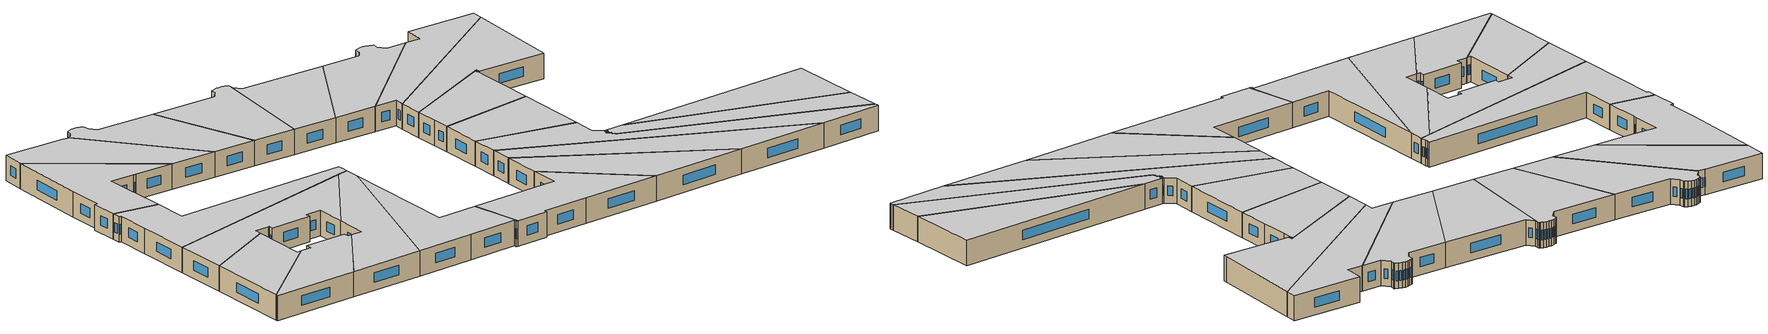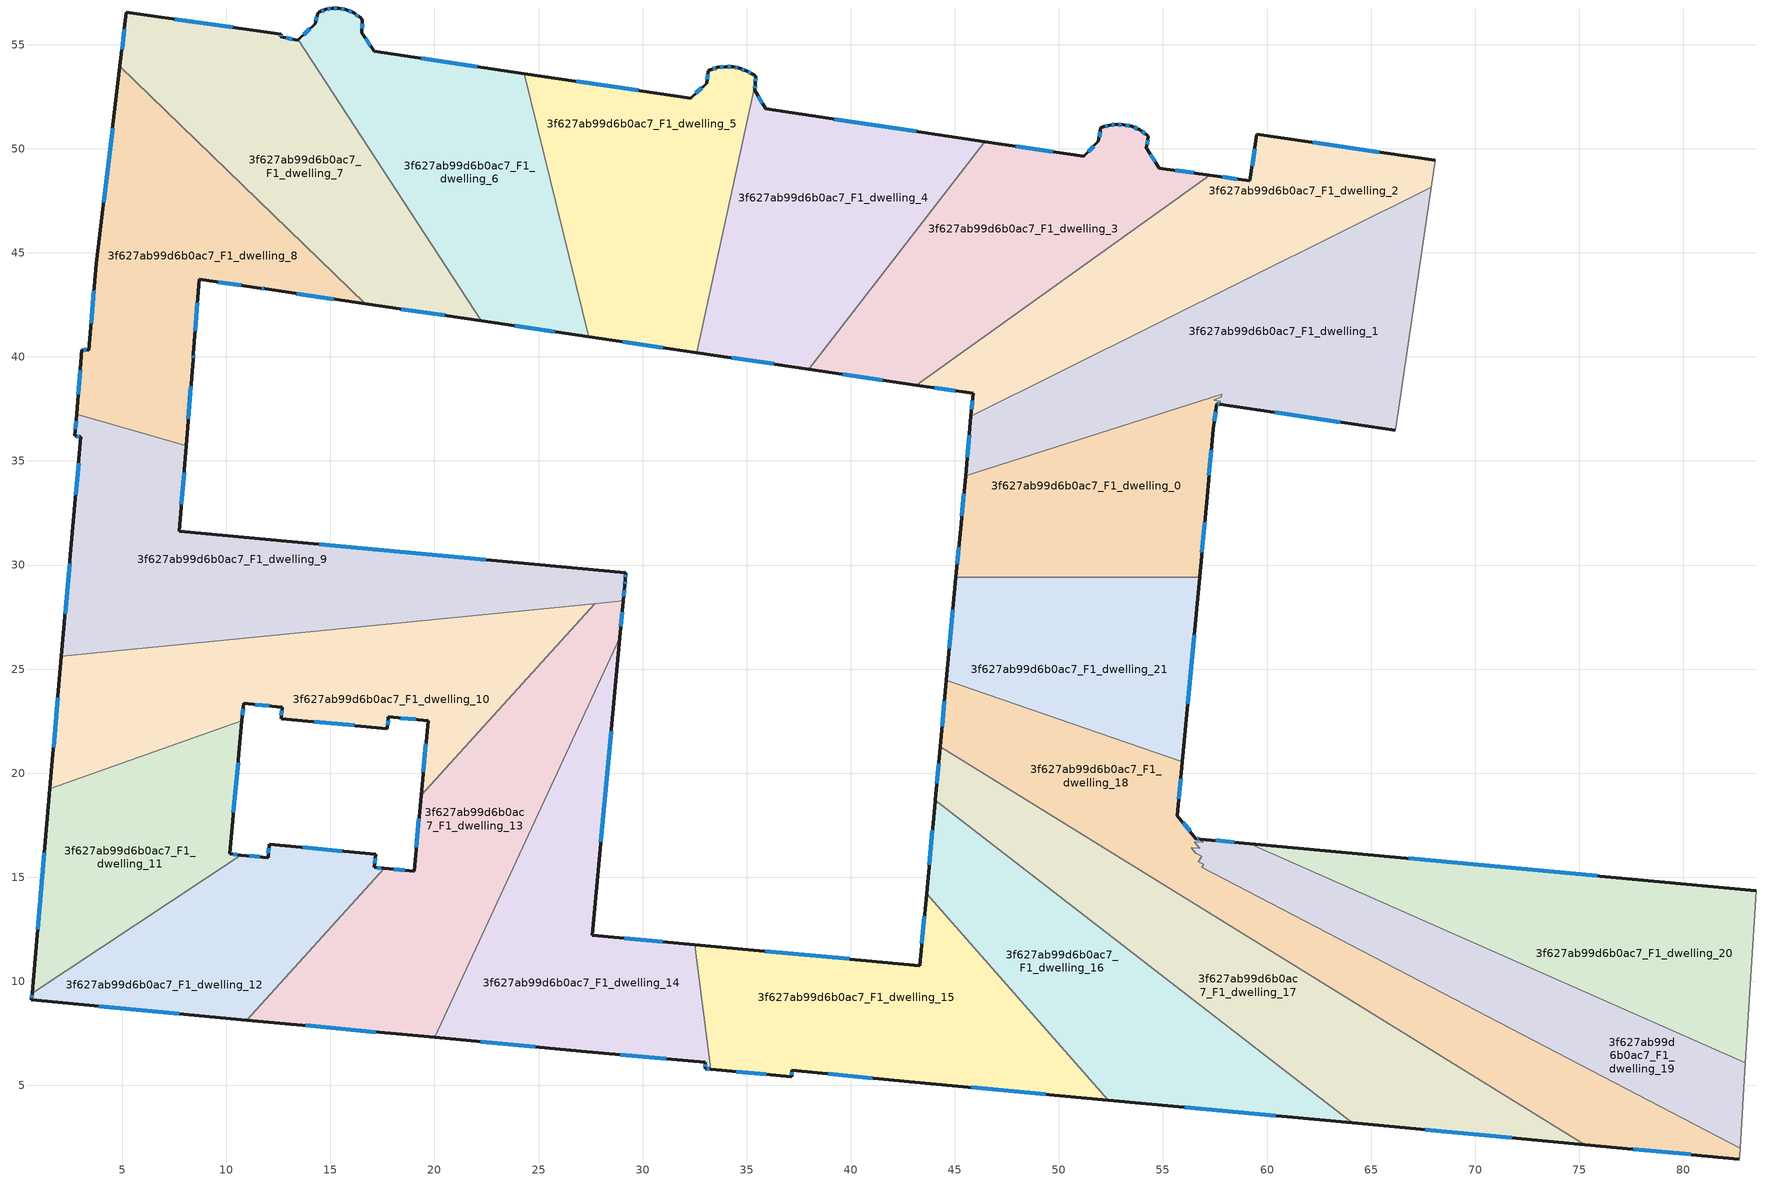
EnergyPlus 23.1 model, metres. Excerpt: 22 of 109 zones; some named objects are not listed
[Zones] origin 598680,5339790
3f627ab99d6b0ac7_F1_dwelling_0
 floor to 3f627ab99d6b0ac7_F0_dwelling_0 (EU_floor_Construction): 57.81,38.22 57.79,38.05 57.47,37.95 57.46,37.91 57.76,37.87 57.74,37.72 57.59,37.74 57.41,36.54 57.12,33.28 56.76,29.4 45.06,29.4 45.25,31.51 45.51,34.28 z3
 wall outside (EU_wall_Construction): 56.76,29.4 57.12,33.28 57.41,36.54 57.59,37.74 57.74,37.72 / 45.51,34.28 45.25,31.51 45.06,29.4 z3:6
 wall to 3f627ab99d6b0ac7_F1_dwelling_21 (EU_wall_Construction): 45.06,29.4 56.76,29.4 z3:6
 wall to 3f627ab99d6b0ac7_F1_dwelling_1 (EU_wall_Construction): 57.74,37.72 57.76,37.87 57.46,37.91 57.47,37.95 57.79,38.05 57.81,38.22 45.51,34.28 z3:6
 window (EU_Window_Construction): 57.64,37.74 57.69,37.73 / 57.47,36.92 57.53,37.36 / 57.21,34.3 57.32,35.52 / 56.87,30.62 57,32.07 / 45.19,30.85 45.12,30.06 / 45.43,33.41 45.33,32.38 z3.94:5.06
 ceiling to 3f627ab99d6b0ac7_F2_dwelling_0 (EU_floor_Construction): 56.76,29.4 57.12,33.28 57.41,36.54 57.59,37.74 57.74,37.72 57.76,37.87 57.46,37.91 57.47,37.95 57.79,38.05 57.81,38.22 45.51,34.28 45.25,31.51 45.06,29.4 z6
3f627ab99d6b0ac7_F1_dwelling_1
 floor to 3f627ab99d6b0ac7_F0_dwelling_1 (EU_floor_Construction): 67.9,48.16 66.23,36.89 66.17,36.48 57.74,37.72 57.76,37.87 57.46,37.91 57.47,37.95 57.79,38.05 57.81,38.22 45.51,34.28 45.77,37.14 z3
 wall outside (EU_wall_Construction): 57.74,37.72 66.17,36.48 / 45.77,37.14 45.51,34.28 z3:6
 wall to 3f627ab99d6b0ac7_F1_dwelling_2 (EU_wall_Construction): 67.9,48.16 45.77,37.14 z3:6
 wall adiabatic (EU_wall_Construction): 66.17,36.48 66.23,36.89 67.9,48.16 z3:6
 window (EU_Window_Construction): 60.38,37.33 63.53,36.87 / 45.69,36.24 45.59,35.18 z3.94:5.06
 ceiling to 3f627ab99d6b0ac7_F2_dwelling_1 (EU_floor_Construction): 66.17,36.48 66.23,36.89 67.9,48.16 45.77,37.14 45.51,34.28 57.81,38.22 57.79,38.05 57.47,37.95 57.46,37.91 57.76,37.87 57.74,37.72 z6
3f627ab99d6b0ac7_F1_dwelling_10
 floor to 3f627ab99d6b0ac7_F0_dwelling_10 (EU_floor_Construction): 27.69,28.15 19.36,18.95 19.69,22.52 17.79,22.7 17.74,22.14 12.63,22.62 12.68,23.17 12.64,23.18 10.83,23.35 10.75,22.51 1.52,19.25 2.08,25.62 z3
 wall outside (EU_wall_Construction): 10.75,22.51 10.83,23.35 12.64,23.18 12.68,23.17 12.63,22.62 17.74,22.14 17.79,22.7 19.69,22.52 19.36,18.95 / 2.08,25.62 1.52,19.25 z3:6
 wall to 3f627ab99d6b0ac7_F1_dwelling_11 (EU_wall_Construction): 1.52,19.25 10.75,22.51 z3:6
 wall to 3f627ab99d6b0ac7_F1_dwelling_13 (EU_wall_Construction): 19.36,18.95 27.69,28.15 z3:6
 wall to 3f627ab99d6b0ac7_F1_dwelling_9 (EU_wall_Construction): 27.69,28.15 2.08,25.62 z3:6
 window (EU_Window_Construction): 18.38,22.65 19.09,22.58 / 17.75,22.32 17.77,22.53 / 14.23,22.47 16.14,22.29 / 12.66,23 12.64,22.79 / 11.39,23.3 12.07,23.23 / 10.77,22.77 10.8,23.09 / 1.9,23.62 1.7,21.24 / 19.59,21.4 19.46,20.07 z3.94:5.06
 ceiling to 3f627ab99d6b0ac7_F2_dwelling_10 (EU_floor_Construction): 19.36,18.95 27.69,28.15 2.08,25.62 1.52,19.25 10.75,22.51 10.83,23.35 12.64,23.18 12.68,23.17 12.63,22.62 17.74,22.14 17.79,22.7 19.69,22.52 z6
3f627ab99d6b0ac7_F1_dwelling_11
 floor to 3f627ab99d6b0ac7_F0_dwelling_11 (EU_floor_Construction): 10.75,22.51 10.15,16.12 10.69,16.07 0.66,9.42 1.52,19.25 z3
 wall outside (EU_wall_Construction): 10.69,16.07 10.15,16.12 10.75,22.51 / 1.52,19.25 0.66,9.42 z3:6
 wall to 3f627ab99d6b0ac7_F1_dwelling_12 (EU_wall_Construction): 0.66,9.42 10.69,16.07 z3:6
 window (EU_Window_Construction): 10.34,18.12 10.56,20.51 / 10.52,16.08 10.32,16.1 / 1.25,16.17 0.93,12.5 z3.94:5.06
 ceiling to 3f627ab99d6b0ac7_F2_dwelling_11 (EU_floor_Construction): 10.69,16.07 10.15,16.12 10.75,22.51 1.52,19.25 0.66,9.42 z6
3f627ab99d6b0ac7_F1_dwelling_12
 floor to 3f627ab99d6b0ac7_F0_dwelling_12 (EU_floor_Construction): 17.17,16.11 17.11,15.47 17.59,15.43 10.99,8.14 0.64,9.11 0.66,9.42 10.69,16.07 12.01,15.94 12.06,16.58 z3
 wall outside (EU_wall_Construction): 17.59,15.43 17.11,15.47 17.17,16.11 12.06,16.58 12.01,15.94 10.69,16.07 / 0.66,9.42 0.64,9.11 10.99,8.14 z3:6
 wall to 3f627ab99d6b0ac7_F1_dwelling_13 (EU_wall_Construction): 10.99,8.14 17.59,15.43 z3:6
 window (EU_Window_Construction): 12.05,16.38 12.02,16.14 / 15.57,16.26 13.67,16.44 / 17.13,15.67 17.15,15.91 / 17.44,15.44 17.26,15.46 / 3.88,8.8 7.74,8.44 / 0.65,9.32 0.64,9.2 / 11.59,15.98 11.1,16.03 z3.94:5.06
 ceiling to 3f627ab99d6b0ac7_F2_dwelling_12 (EU_floor_Construction): 10.99,8.14 17.59,15.43 17.11,15.47 17.17,16.11 12.06,16.58 12.01,15.94 10.69,16.07 0.66,9.42 0.64,9.11 z6
3f627ab99d6b0ac7_F1_dwelling_13
 floor to 3f627ab99d6b0ac7_F0_dwelling_13 (EU_floor_Construction): 29.07,28.28 28.9,26.5 20.02,7.3 10.99,8.14 17.59,15.43 19.02,15.29 19.36,18.95 27.69,28.15 z3
 wall outside (EU_wall_Construction): 19.36,18.95 19.02,15.29 17.59,15.43 / 28.9,26.5 29.07,28.28 / 10.99,8.14 20.02,7.3 z3:6
 wall to 3f627ab99d6b0ac7_F1_dwelling_14 (EU_wall_Construction): 20.02,7.3 28.9,26.5 z3:6
 wall to 3f627ab99d6b0ac7_F1_dwelling_9 (EU_wall_Construction): 29.07,28.28 27.69,28.15 z3:6
 window (EU_Window_Construction): 19.25,17.8 19.12,16.44 / 28.96,27.06 29.02,27.72 / 13.82,7.88 17.18,7.56 / 18.57,15.34 18.03,15.39 z3.94:5.06
 ceiling to 3f627ab99d6b0ac7_F2_dwelling_13 (EU_floor_Construction): 20.02,7.3 28.9,26.5 29.07,28.28 27.69,28.15 19.36,18.95 19.02,15.29 17.59,15.43 10.99,8.14 z6
3f627ab99d6b0ac7_F1_dwelling_14
 floor to 3f627ab99d6b0ac7_F0_dwelling_14 (EU_floor_Construction): 28.9,26.5 27.58,12.22 32.51,11.76 33.28,5.78 33,5.81 33,6.12 27.06,6.64 20.02,7.3 z3
 wall outside (EU_wall_Construction): 32.51,11.76 27.58,12.22 28.9,26.5 / 20.02,7.3 27.06,6.64 33,6.12 33,5.81 33.28,5.78 z3:6
 wall to 3f627ab99d6b0ac7_F1_dwelling_15 (EU_wall_Construction): 33.28,5.78 32.51,11.76 z3:6
 window (EU_Window_Construction): 27.99,16.7 28.49,22.02 / 30.97,11.91 29.12,12.08 / 33.09,5.8 33.19,5.79 / 33,6.02 33,5.91 / 28.92,6.48 31.14,6.28 / 22.22,7.1 24.85,6.85 z3.94:5.06
 ceiling to 3f627ab99d6b0ac7_F2_dwelling_14 (EU_floor_Construction): 33.28,5.78 32.51,11.76 27.58,12.22 28.9,26.5 20.02,7.3 27.06,6.64 33,6.12 33,5.81 z6
3f627ab99d6b0ac7_F1_dwelling_15
 floor to 3f627ab99d6b0ac7_F0_dwelling_15 (EU_floor_Construction): 43.64,14.2 52.36,4.29 42.8,5.18 37.16,5.73 37.16,5.41 33.28,5.78 32.51,11.76 43.32,10.76 z3
 wall outside (EU_wall_Construction): 33.28,5.78 37.16,5.41 37.16,5.73 42.8,5.18 52.36,4.29 / 43.64,14.2 43.32,10.76 32.51,11.76 z3:6
 wall to 3f627ab99d6b0ac7_F1_dwelling_16 (EU_wall_Construction): 52.36,4.29 43.64,14.2 z3:6
 window (EU_Window_Construction): 37.16,5.51 37.16,5.63 / 34.49,5.66 35.94,5.53 / 39.93,11.07 35.9,11.45 / 43.54,13.12 43.42,11.83 / 45.8,4.9 49.37,4.57 / 38.93,5.56 41.03,5.35 z3.94:5.06
 ceiling to 3f627ab99d6b0ac7_F2_dwelling_15 (EU_floor_Construction): 52.36,4.29 43.64,14.2 43.32,10.76 32.51,11.76 33.28,5.78 37.16,5.41 37.16,5.73 42.8,5.18 z6
3f627ab99d6b0ac7_F1_dwelling_16
 floor to 3f627ab99d6b0ac7_F0_dwelling_16 (EU_floor_Construction): 64.1,3.2 52.36,4.29 43.64,14.2 44.06,18.65 44.06,18.71 z3
 wall outside (EU_wall_Construction): 44.06,18.71 44.06,18.65 43.64,14.2 / 52.36,4.29 64.1,3.2 z3:6
 wall to 3f627ab99d6b0ac7_F1_dwelling_17 (EU_wall_Construction): 64.1,3.2 44.06,18.71 z3:6
 window (EU_Window_Construction): 43.93,17.26 43.77,15.59 / 56.04,3.95 60.42,3.54 z3.94:5.06
 ceiling to 3f627ab99d6b0ac7_F2_dwelling_16 (EU_floor_Construction): 64.1,3.2 44.06,18.71 44.06,18.65 43.64,14.2 52.36,4.29 z6
3f627ab99d6b0ac7_F1_dwelling_17
 floor to 3f627ab99d6b0ac7_F0_dwelling_17 (EU_floor_Construction): 75.26,2.16 64.1,3.2 44.06,18.71 44.3,21.26 z3
 wall outside (EU_wall_Construction): 64.1,3.2 75.26,2.16 / 44.3,21.26 44.06,18.71 z3:6
 wall to 3f627ab99d6b0ac7_F1_dwelling_18 (EU_wall_Construction): 75.26,2.16 44.3,21.26 z3:6
 window (EU_Window_Construction): 67.6,2.87 71.76,2.48 / 44.22,20.46 44.13,19.51 z3.94:5.06
 ceiling to 3f627ab99d6b0ac7_F2_dwelling_17 (EU_floor_Construction): 75.26,2.16 44.3,21.26 44.06,18.71 64.1,3.2 z6
3f627ab99d6b0ac7_F1_dwelling_18
 floor to 3f627ab99d6b0ac7_F0_dwelling_18 (EU_floor_Construction): 82.73,1.97 82.7,1.61 82.7,1.46 75.26,2.16 44.3,21.26 44.59,24.46 55.93,20.56 55.69,17.95 56.58,16.86 56.8,16.84 56.93,16.67 56.51,16.71 56.78,16.39 56.36,16.43 56.58,16.15 56.85,16.01 56.68,15.75 56.95,15.62 56.87,15.49 z3
 wall outside (EU_wall_Construction): 56.8,16.84 56.58,16.86 55.69,17.95 55.93,20.56 / 75.26,2.16 82.7,1.46 / 44.59,24.46 44.3,21.26 z3:6
 wall to 3f627ab99d6b0ac7_F1_dwelling_21 (EU_wall_Construction): 55.93,20.56 44.59,24.46 z3:6
 wall to 3f627ab99d6b0ac7_F1_dwelling_19 (EU_wall_Construction): 82.73,1.97 56.87,15.49 56.95,15.62 56.68,15.75 56.85,16.01 56.58,16.15 56.36,16.43 56.78,16.39 56.51,16.71 56.93,16.67 56.8,16.84 z3:6
 wall adiabatic (EU_wall_Construction): 82.7,1.46 82.7,1.61 82.73,1.97 z3:6
 window (EU_Window_Construction): 55.76,18.77 55.85,19.74 / 56.3,17.2 55.97,17.61 / 56.73,16.84 56.65,16.85 / 77.59,1.94 80.37,1.68 / 44.5,23.46 44.39,22.27 z3.94:5.06
 ceiling to 3f627ab99d6b0ac7_F2_dwelling_18 (EU_floor_Construction): 82.7,1.46 82.7,1.61 82.73,1.97 56.87,15.49 56.95,15.62 56.68,15.75 56.85,16.01 56.58,16.15 56.36,16.43 56.78,16.39 56.51,16.71 56.93,16.67 56.8,16.84 56.58,16.86 55.69,17.95 55.93,20.56 44.59,24.46 44.3,21.26 75.26,2.16 z6
3f627ab99d6b0ac7_F1_dwelling_19
 floor to 3f627ab99d6b0ac7_F0_dwelling_19 (EU_floor_Construction): 82.98,6.09 82.73,1.97 56.87,15.49 56.95,15.62 56.68,15.75 56.85,16.01 56.59,16.15 56.36,16.43 56.78,16.39 56.51,16.71 56.93,16.67 56.8,16.84 59.17,16.62 z3
 wall outside (EU_wall_Construction): 59.17,16.62 56.8,16.84 z3:6
 wall to 3f627ab99d6b0ac7_F1_dwelling_20 (EU_wall_Construction): 82.98,6.09 59.17,16.62 z3:6
 wall adiabatic (EU_wall_Construction): 82.73,1.97 82.98,6.09 z3:6
 window (EU_Window_Construction): 58.43,16.69 57.54,16.77 z3.94:5.06
 ceiling to 3f627ab99d6b0ac7_F2_dwelling_19 (EU_floor_Construction): 82.73,1.97 82.98,6.09 59.17,16.62 56.8,16.84 56.93,16.67 56.51,16.71 56.78,16.39 56.36,16.43 56.59,16.15 56.85,16.01 56.68,15.75 56.95,15.62 56.87,15.49 z6
3f627ab99d6b0ac7_F1_dwelling_2
 floor to 3f627ab99d6b0ac7_F0_dwelling_2 (EU_floor_Construction): 68.09,49.44 67.9,48.16 45.77,37.14 45.87,38.25 43.16,38.65 57.24,48.73 59.17,48.46 59.52,50.7 z3
 wall outside (EU_wall_Construction): 68.09,49.44 59.52,50.7 59.17,48.46 57.24,48.73 / 43.16,38.65 45.87,38.25 45.77,37.14 z3:6
 wall adiabatic (EU_wall_Construction): 67.9,48.16 68.09,49.44 z3:6
 wall to 3f627ab99d6b0ac7_F1_dwelling_3 (EU_wall_Construction): 57.24,48.73 43.16,38.65 z3:6
 window (EU_Window_Construction): 65.4,49.84 62.2,50.31 / 45.84,37.9 45.8,37.49 / 44.01,38.52 45.02,38.37 / 58.57,48.54 57.85,48.65 / 59.41,50 59.28,49.16 z3.94:5.06
 ceiling to 3f627ab99d6b0ac7_F2_dwelling_2 (EU_floor_Construction): 67.9,48.16 68.09,49.44 59.52,50.7 59.17,48.46 57.24,48.73 43.16,38.65 45.87,38.25 45.77,37.14 z6
3f627ab99d6b0ac7_F1_dwelling_20
 floor to 3f627ab99d6b0ac7_F0_dwelling_20 (EU_floor_Construction): 83.49,14.36 82.98,6.09 59.17,16.62 z3
 wall outside (EU_wall_Construction): 83.49,14.36 59.17,16.62 z3:6
 wall adiabatic (EU_wall_Construction): 82.98,6.09 83.49,14.36 z3:6
 window (EU_Window_Construction): 75.87,15.06 66.8,15.91 z3.94:5.06
 ceiling to 3f627ab99d6b0ac7_F2_dwelling_20 (EU_floor_Construction): 82.98,6.09 83.49,14.36 59.17,16.62 z6
3f627ab99d6b0ac7_F1_dwelling_21
 floor to 3f627ab99d6b0ac7_F0_dwelling_21 (EU_floor_Construction): 56.76,29.4 55.93,20.56 44.59,24.46 45.06,29.4 z3
 wall outside (EU_wall_Construction): 45.06,29.4 44.59,24.46 / 55.93,20.56 56.76,29.4 z3:6
 window (EU_Window_Construction): 44.91,27.86 44.74,26.01 / 56.19,23.33 56.5,26.63 z3.94:5.06
 ceiling to 3f627ab99d6b0ac7_F2_dwelling_21 (EU_floor_Construction): 55.93,20.56 56.76,29.4 45.06,29.4 44.59,24.46 z6
3f627ab99d6b0ac7_F1_dwelling_3
 floor to 3f627ab99d6b0ac7_F0_dwelling_3 (EU_floor_Construction): 57.24,48.73 43.16,38.65 37.98,39.41 46.43,50.34 51.19,49.63 51.9,50.36 52.01,51.01 52.09,51.04 52.13,51.05 52.44,51.13 52.76,51.17 53.09,51.16 53.5,51.08 53.9,50.91 54.24,50.65 54.26,50.63 54.28,50.61 54.3,50.58 54.21,50.04 54.82,49.07 z3
 wall outside (EU_wall_Construction): 57.24,48.73 54.82,49.07 54.21,50.04 54.3,50.58 54.28,50.61 54.26,50.63 54.24,50.65 53.9,50.91 53.5,51.08 53.09,51.16 52.76,51.17 52.44,51.13 52.13,51.05 52.09,51.04 52.01,51.01 51.9,50.36 51.19,49.63 46.43,50.34 / 37.98,39.41 43.16,38.65 z3:6
 wall to 3f627ab99d6b0ac7_F1_dwelling_4 (EU_wall_Construction): 46.43,50.34 37.98,39.41 z3:6
 window (EU_Window_Construction): 51.98,50.81 51.94,50.56 / 52.34,51.11 52.23,51.08 / 52.66,51.16 52.54,51.15 / 52.99,51.16 52.86,51.16 / 53.37,51.1 53.22,51.13 / 53.77,50.96 53.62,51.03 / 54.13,50.73 54,50.83 / 54.24,50.21 54.27,50.41 / 54.63,49.38 54.4,49.74 / 56.48,48.84 55.58,48.97 / 39.61,39.17 41.54,38.89 / 49.69,49.85 47.92,50.12 / 51.68,50.13 51.41,49.86 z3.94:5.06
 ceiling to 3f627ab99d6b0ac7_F2_dwelling_3 (EU_floor_Construction): 57.24,48.73 54.82,49.07 54.21,50.04 54.3,50.58 54.28,50.61 54.26,50.63 54.24,50.65 53.9,50.91 53.5,51.08 53.09,51.16 52.76,51.17 52.44,51.13 52.13,51.05 52.09,51.04 52.01,51.01 51.9,50.36 51.19,49.63 46.43,50.34 37.98,39.41 43.16,38.65 z6
3f627ab99d6b0ac7_F1_dwelling_4
 floor to 3f627ab99d6b0ac7_F0_dwelling_4 (EU_floor_Construction): 46.43,50.34 37.98,39.41 32.6,40.21 35.41,53.13 35.38,52.8 35.92,51.91 z3
 wall outside (EU_wall_Construction): 46.43,50.34 35.92,51.91 35.38,52.8 35.41,53.13 / 32.6,40.21 37.98,39.41 z3:6
 wall to 3f627ab99d6b0ac7_F1_dwelling_5 (EU_wall_Construction): 35.41,53.13 32.6,40.21 z3:6
 window (EU_Window_Construction): 43.13,50.83 39.21,51.42 / 34.29,39.96 36.29,39.66 / 35.39,52.91 35.4,53.03 / 35.75,52.19 35.55,52.52 z3.94:5.06
 ceiling to 3f627ab99d6b0ac7_F2_dwelling_4 (EU_floor_Construction): 37.98,39.41 46.43,50.34 35.92,51.91 35.38,52.8 35.41,53.13 32.6,40.21 z6
3f627ab99d6b0ac7_F1_dwelling_5
 floor to 3f627ab99d6b0ac7_F0_dwelling_5 (EU_floor_Construction): 35.28,53.58 35.33,53.55 35.39,53.52 35.44,53.49 35.41,53.13 32.6,40.21 27.41,40.97 24.31,53.61 32.31,52.43 33.09,53.15 33.16,53.76 33.19,53.77 33.23,53.79 33.26,53.8 33.62,53.91 33.98,53.95 34.35,53.93 34.67,53.86 34.98,53.74 z3
 wall outside (EU_wall_Construction): 35.41,53.13 35.44,53.49 35.39,53.52 35.33,53.55 35.28,53.58 34.98,53.74 34.67,53.86 34.35,53.93 33.98,53.95 33.62,53.91 33.26,53.8 33.23,53.79 33.19,53.77 33.16,53.76 33.09,53.15 32.31,52.43 24.31,53.61 / 27.41,40.97 32.6,40.21 z3:6
 wall to 3f627ab99d6b0ac7_F1_dwelling_6 (EU_wall_Construction): 24.31,53.61 27.41,40.97 z3:6
 window (EU_Window_Construction): 33.13,53.57 33.11,53.34 / 33.51,53.87 33.37,53.83 / 33.87,53.94 33.73,53.92 / 34.23,53.94 34.1,53.95 / 34.57,53.88 34.45,53.91 / 34.88,53.78 34.77,53.82 / 35.19,53.63 35.07,53.69 / 35.42,53.25 35.43,53.38 / 29.03,40.73 30.97,40.45 / 29.8,52.8 26.81,53.24 / 32.84,52.93 32.55,52.66 z3.94:5.06
 ceiling to 3f627ab99d6b0ac7_F2_dwelling_5 (EU_floor_Construction): 32.6,40.21 35.41,53.13 35.44,53.49 35.39,53.52 35.33,53.55 35.28,53.58 34.98,53.74 34.67,53.86 34.35,53.93 33.98,53.95 33.62,53.91 33.26,53.8 33.23,53.79 33.19,53.77 33.16,53.76 33.09,53.15 32.31,52.43 24.31,53.61 27.41,40.97 z6
3f627ab99d6b0ac7_F1_dwelling_6
 floor to 3f627ab99d6b0ac7_F0_dwelling_6 (EU_floor_Construction): 24.31,53.61 27.41,40.97 22.24,41.73 13.46,55.25 14.26,56 14.38,56.51 14.41,56.53 14.45,56.55 14.48,56.57 14.78,56.69 15.09,56.76 15.4,56.76 15.77,56.68 16.13,56.52 16.45,56.29 16.48,56.26 16.51,56.23 16.53,56.2 16.52,55.58 17.1,54.67 z3
 wall outside (EU_wall_Construction): 24.31,53.61 17.1,54.67 16.52,55.58 16.53,56.2 16.51,56.23 16.48,56.26 16.45,56.29 16.13,56.52 15.77,56.68 15.4,56.76 15.09,56.76 14.78,56.69 14.48,56.57 14.45,56.55 14.41,56.53 14.38,56.51 14.26,56 13.46,55.25 / 22.24,41.73 27.41,40.97 z3:6
 wall to 3f627ab99d6b0ac7_F1_dwelling_7 (EU_wall_Construction): 13.46,55.25 22.24,41.73 z3:6
 window (EU_Window_Construction): 14.69,56.65 14.58,56.61 / 14.99,56.74 14.88,56.71 / 15.3,56.76 15.19,56.76 / 15.66,56.71 15.52,56.74 / 16.02,56.57 15.88,56.63 / 16.35,56.36 16.23,56.45 / 16.52,55.78 16.53,56.01 / 16.92,54.96 16.7,55.3 / 22.05,53.94 19.36,54.34 / 23.86,41.49 25.79,41.21 / 14.01,55.76 13.71,55.48 / 14.34,56.35 14.3,56.16 z3.94:5.06
 ceiling to 3f627ab99d6b0ac7_F2_dwelling_6 (EU_floor_Construction): 27.41,40.97 24.31,53.61 17.1,54.67 16.52,55.58 16.53,56.2 16.51,56.23 16.48,56.26 16.45,56.29 16.13,56.52 15.77,56.68 15.4,56.76 15.09,56.76 14.78,56.69 14.48,56.57 14.45,56.55 14.41,56.53 14.38,56.51 14.26,56 13.46,55.25 22.24,41.73 z6
3f627ab99d6b0ac7_F1_dwelling_7
 floor to 3f627ab99d6b0ac7_F0_dwelling_7 (EU_floor_Construction): 13.46,55.25 22.24,41.73 16.67,42.55 4.89,53.96 5.2,56.56 12.63,55.5 12.61,55.38 13.43,55.22 z3
 wall outside (EU_wall_Construction): 13.46,55.25 13.43,55.22 12.61,55.38 12.63,55.5 5.2,56.56 4.89,53.96 / 16.67,42.55 22.24,41.73 z3:6
 wall to 3f627ab99d6b0ac7_F1_dwelling_8 (EU_wall_Construction): 4.89,53.96 16.67,42.55 z3:6
 window (EU_Window_Construction): 12.62,55.41 12.62,55.46 / 13.17,55.27 12.87,55.33 / 18.41,42.3 20.49,41.99 / 5.1,55.74 4.99,54.78 / 10.3,55.83 7.53,56.23 z3.94:5.06
 ceiling to 3f627ab99d6b0ac7_F2_dwelling_7 (EU_floor_Construction): 22.24,41.73 13.46,55.25 13.43,55.22 12.61,55.38 12.63,55.5 5.2,56.56 4.89,53.96 16.67,42.55 z6
3f627ab99d6b0ac7_F1_dwelling_8
 floor to 3f627ab99d6b0ac7_F0_dwelling_8 (EU_floor_Construction): 16.67,42.55 11.88,43.26 11.63,43.3 8.7,43.73 8.42,40.13 8.4,39.88 8.07,35.72 2.81,37.24 3.05,40.34 3.38,40.33 3.75,44.46 4.89,53.96 z3
 wall outside (EU_wall_Construction): 4.89,53.96 3.75,44.46 3.38,40.33 3.05,40.34 2.81,37.24 / 8.07,35.72 8.4,39.88 8.42,40.13 8.7,43.73 11.63,43.3 11.88,43.26 16.67,42.55 z3:6
 wall to 3f627ab99d6b0ac7_F1_dwelling_9 (EU_wall_Construction): 2.81,37.24 8.07,35.72 z3:6
 window (EU_Window_Construction): 3.28,40.33 3.16,40.34 / 3.64,43.17 3.5,41.62 / 4.53,50.98 4.11,47.44 / 13.38,43.04 15.17,42.78 / 11.71,43.29 11.8,43.27 / 9.62,43.6 10.71,43.43 / 8.51,41.26 8.61,42.6 / 8.4,39.96 8.41,40.05 / 8.17,37.03 8.29,38.58 / 2.97,39.37 2.88,38.21 z3.94:5.06
 ceiling to 3f627ab99d6b0ac7_F2_dwelling_8 (EU_floor_Construction): 16.67,42.55 4.89,53.96 3.75,44.46 3.38,40.33 3.05,40.34 2.81,37.24 8.07,35.72 8.4,39.88 8.42,40.13 8.7,43.73 11.63,43.3 11.88,43.26 z6
3f627ab99d6b0ac7_F1_dwelling_9
 floor to 3f627ab99d6b0ac7_F0_dwelling_9 (EU_floor_Construction): 29.19,29.64 29.16,29.3 29.14,29.01 29.07,28.28 2.08,25.62 2.65,32.11 3.02,36.15 2.72,36.21 2.81,37.24 8.07,35.72 7.74,31.63 z3
 wall outside (EU_wall_Construction): 2.81,37.24 2.72,36.21 3.02,36.15 2.65,32.11 2.08,25.62 / 29.07,28.28 29.14,29.01 29.16,29.3 29.19,29.64 7.74,31.63 8.07,35.72 z3:6
 window (EU_Window_Construction): 2.9,34.88 2.76,33.38 / 2.82,36.19 2.92,36.17 / 2.78,36.91 2.75,36.53 / 7.84,32.92 7.97,34.44 / 22.47,30.26 14.47,31.01 / 29.17,29.4 29.18,29.53 / 29.15,29.1 29.15,29.21 / 29.09,28.51 29.12,28.78 / 2.47,30.07 2.26,27.65 z3.94:5.06
 ceiling to 3f627ab99d6b0ac7_F2_dwelling_9 (EU_floor_Construction): 29.07,28.28 29.14,29.01 29.16,29.3 29.19,29.64 7.74,31.63 8.07,35.72 2.81,37.24 2.72,36.21 3.02,36.15 2.65,32.11 2.08,25.62 z6
[Building]
EU S2 Campaign: North Axis=0; Terrain=City; Solar Distribution=FullExterior
[Site:Location]
Vienna: Latitude=48; Longitude=16.5; Time Zone=1; Elevation=183
[SizingPeriod:WeatherFileDays]
AnnualSizingPeriod: Begin Month=1; Begin Day of Month=1; End Month=12; End Day of Month=31; Day of Week for Start Day=Monday; Use Weather File Daylight Saving Period=No; Use Weather File Rain and Snow Indicators=No
[MATERIAL]
EU_InternalMass_Material: Roughness=MediumRough; Thickness=0.1; Conductivity=1; Density=1800; Specific Heat=900; Thermal Absorptance=0.9; Solar Absorptance=0.7; Visible Absorptance=0.7
[MATERIAL:NOMASS] Roughness=MediumRough; Thermal Absorptance=0.9; Solar Absorptance=0.7; Visible Absorptance=0.7
Name | Thermal Resistance
EU_wall_NoMass | 0.914258
EU_floor_NoMass | 1.09711
[WINDOWMATERIAL:SIMPLEGLAZINGSYSTEM]
EU_Window_SimpleGlazing: UFactor=2.09642; Solar Heat Gain Coefficient=0.65; Visible Transmittance=0.65
[CONSTRUCTION]
EU_wall_Construction: EU_wall_NoMass
EU_floor_Construction: EU_floor_NoMass
EU_Window_Construction: EU_Window_SimpleGlazing
EU_InternalMass_Construction: EU_InternalMass_Material
[ZONE] Type=1; Multiplier=1; Ceiling Height=autocalculate; Floor Area=autocalculate; Part of Total Floor Area=Yes
Name | Volume
3f627ab99d6b0ac7_F1_dwelling_0 | 239.164
3f627ab99d6b0ac7_F1_dwelling_1 | 371.84
3f627ab99d6b0ac7_F1_dwelling_10 | 350.429
3f627ab99d6b0ac7_F1_dwelling_11 | 222.957
3f627ab99d6b0ac7_F1_dwelling_12 | 218.642
3f627ab99d6b0ac7_F1_dwelling_13 | 348.636
3f627ab99d6b0ac7_F1_dwelling_14 | 305.455
3f627ab99d6b0ac7_F1_dwelling_15 | 305.506
3f627ab99d6b0ac7_F1_dwelling_16 | 305.478
3f627ab99d6b0ac7_F1_dwelling_17 | 353.829
3f627ab99d6b0ac7_F1_dwelling_18 | 381.595
3f627ab99d6b0ac7_F1_dwelling_19 | 246.897
3f627ab99d6b0ac7_F1_dwelling_2 | 305.7
3f627ab99d6b0ac7_F1_dwelling_20 | 303.207
3f627ab99d6b0ac7_F1_dwelling_21 | 241.925
3f627ab99d6b0ac7_F1_dwelling_3 | 305.278
3f627ab99d6b0ac7_F1_dwelling_4; 3f627ab99d6b0ac7_F1_dwelling_7 | 305.457
3f627ab99d6b0ac7_F1_dwelling_5 | 305.528
3f627ab99d6b0ac7_F1_dwelling_6 | 305.46
3f627ab99d6b0ac7_F1_dwelling_8 | 306.327
3f627ab99d6b0ac7_F1_dwelling_9 | 386.025
[INTERNALMASS] Construction=EU_InternalMass_Construction
Name | Zone or ZoneList | Surface Area
3f627ab99d6b0ac7_F1_dwelling_0_EU_InternalMass | 3f627ab99d6b0ac7_F1_dwelling_0 | 79.7212
3f627ab99d6b0ac7_F1_dwelling_1_EU_InternalMass | 3f627ab99d6b0ac7_F1_dwelling_1 | 123.945
3f627ab99d6b0ac7_F1_dwelling_2_EU_InternalMass | 3f627ab99d6b0ac7_F1_dwelling_2 | 101.901
3f627ab99d6b0ac7_F1_dwelling_3_EU_InternalMass | 3f627ab99d6b0ac7_F1_dwelling_3 | 101.759
3f627ab99d6b0ac7_F1_dwelling_4_EU_InternalMass | 3f627ab99d6b0ac7_F1_dwelling_4 | 101.82
3f627ab99d6b0ac7_F1_dwelling_5_EU_InternalMass | 3f627ab99d6b0ac7_F1_dwelling_5 | 101.843
3f627ab99d6b0ac7_F1_dwelling_6_EU_InternalMass | 3f627ab99d6b0ac7_F1_dwelling_6 | 101.82
3f627ab99d6b0ac7_F1_dwelling_7_EU_InternalMass | 3f627ab99d6b0ac7_F1_dwelling_7 | 101.819
3f627ab99d6b0ac7_F1_dwelling_8_EU_InternalMass | 3f627ab99d6b0ac7_F1_dwelling_8 | 102.109
3f627ab99d6b0ac7_F1_dwelling_9_EU_InternalMass | 3f627ab99d6b0ac7_F1_dwelling_9 | 128.674
3f627ab99d6b0ac7_F1_dwelling_10_EU_InternalMass | 3f627ab99d6b0ac7_F1_dwelling_10 | 116.813
3f627ab99d6b0ac7_F1_dwelling_11_EU_InternalMass | 3f627ab99d6b0ac7_F1_dwelling_11 | 74.3159
3f627ab99d6b0ac7_F1_dwelling_12_EU_InternalMass | 3f627ab99d6b0ac7_F1_dwelling_12 | 72.8802
3f627ab99d6b0ac7_F1_dwelling_13_EU_InternalMass | 3f627ab99d6b0ac7_F1_dwelling_13 | 116.206
3f627ab99d6b0ac7_F1_dwelling_14_EU_InternalMass | 3f627ab99d6b0ac7_F1_dwelling_14 | 101.818
3f627ab99d6b0ac7_F1_dwelling_15_EU_InternalMass | 3f627ab99d6b0ac7_F1_dwelling_15 | 101.832
3f627ab99d6b0ac7_F1_dwelling_16_EU_InternalMass | 3f627ab99d6b0ac7_F1_dwelling_16 | 101.825
3f627ab99d6b0ac7_F1_dwelling_17_EU_InternalMass | 3f627ab99d6b0ac7_F1_dwelling_17 | 117.942
3f627ab99d6b0ac7_F1_dwelling_18_EU_InternalMass | 3f627ab99d6b0ac7_F1_dwelling_18 | 127.199
3f627ab99d6b0ac7_F1_dwelling_19_EU_InternalMass | 3f627ab99d6b0ac7_F1_dwelling_19 | 82.3
3f627ab99d6b0ac7_F1_dwelling_20_EU_InternalMass | 3f627ab99d6b0ac7_F1_dwelling_20 | 101.069
3f627ab99d6b0ac7_F1_dwelling_21_EU_InternalMass | 3f627ab99d6b0ac7_F1_dwelling_21 | 80.6418
[OTHEREQUIPMENT] Fuel Type=Electricity; Design Level Calculation Method=Watts/Area; Power per Zone Floor Area=1; Fraction Latent=0; Fraction Radiant=0; Fraction Lost=0; Carbon Dioxide Generation Rate=0; EndUse Subcategory=EU_Step8_InternalGains
Name | Zone or ZoneList or Space or SpaceList | Schedule
EU_Step8_InternalGain_3f627ab99d6b0ac7_F1_dwelling_0_f000 | 3f627ab99d6b0ac7_F1_dwelling_0 | EU_Step8_GainSchedule_3f627ab99d6b0ac7_F1_dwelling_0_f000
EU_Step8_InternalGain_3f627ab99d6b0ac7_F1_dwelling_1_f000 | 3f627ab99d6b0ac7_F1_dwelling_1 | EU_Step8_GainSchedule_3f627ab99d6b0ac7_F1_dwelling_1_f000
EU_Step8_InternalGain_3f627ab99d6b0ac7_F1_dwelling_2_f000 | 3f627ab99d6b0ac7_F1_dwelling_2 | EU_Step8_GainSchedule_3f627ab99d6b0ac7_F1_dwelling_2_f000
EU_Step8_InternalGain_3f627ab99d6b0ac7_F1_dwelling_3_f000 | 3f627ab99d6b0ac7_F1_dwelling_3 | EU_Step8_GainSchedule_3f627ab99d6b0ac7_F1_dwelling_3_f000
EU_Step8_InternalGain_3f627ab99d6b0ac7_F1_dwelling_4_f000 | 3f627ab99d6b0ac7_F1_dwelling_4 | EU_Step8_GainSchedule_3f627ab99d6b0ac7_F1_dwelling_4_f000
EU_Step8_InternalGain_3f627ab99d6b0ac7_F1_dwelling_5_f000 | 3f627ab99d6b0ac7_F1_dwelling_5 | EU_Step8_GainSchedule_3f627ab99d6b0ac7_F1_dwelling_5_f000
EU_Step8_InternalGain_3f627ab99d6b0ac7_F1_dwelling_6_f000 | 3f627ab99d6b0ac7_F1_dwelling_6 | EU_Step8_GainSchedule_3f627ab99d6b0ac7_F1_dwelling_6_f000
EU_Step8_InternalGain_3f627ab99d6b0ac7_F1_dwelling_7_f000 | 3f627ab99d6b0ac7_F1_dwelling_7 | EU_Step8_GainSchedule_3f627ab99d6b0ac7_F1_dwelling_7_f000
EU_Step8_InternalGain_3f627ab99d6b0ac7_F1_dwelling_8_f000 | 3f627ab99d6b0ac7_F1_dwelling_8 | EU_Step8_GainSchedule_3f627ab99d6b0ac7_F1_dwelling_8_f000
EU_Step8_InternalGain_3f627ab99d6b0ac7_F1_dwelling_9_f000 | 3f627ab99d6b0ac7_F1_dwelling_9 | EU_Step8_GainSchedule_3f627ab99d6b0ac7_F1_dwelling_9_f000
EU_Step8_InternalGain_3f627ab99d6b0ac7_F1_dwelling_10_f000 | 3f627ab99d6b0ac7_F1_dwelling_10 | EU_Step8_GainSchedule_3f627ab99d6b0ac7_F1_dwelling_10_f000
EU_Step8_InternalGain_3f627ab99d6b0ac7_F1_dwelling_11_f000 | 3f627ab99d6b0ac7_F1_dwelling_11 | EU_Step8_GainSchedule_3f627ab99d6b0ac7_F1_dwelling_11_f000
EU_Step8_InternalGain_3f627ab99d6b0ac7_F1_dwelling_12_f000 | 3f627ab99d6b0ac7_F1_dwelling_12 | EU_Step8_GainSchedule_3f627ab99d6b0ac7_F1_dwelling_12_f000
EU_Step8_InternalGain_3f627ab99d6b0ac7_F1_dwelling_13_f000 | 3f627ab99d6b0ac7_F1_dwelling_13 | EU_Step8_GainSchedule_3f627ab99d6b0ac7_F1_dwelling_13_f000
EU_Step8_InternalGain_3f627ab99d6b0ac7_F1_dwelling_14_f000 | 3f627ab99d6b0ac7_F1_dwelling_14 | EU_Step8_GainSchedule_3f627ab99d6b0ac7_F1_dwelling_14_f000
EU_Step8_InternalGain_3f627ab99d6b0ac7_F1_dwelling_15_f000 | 3f627ab99d6b0ac7_F1_dwelling_15 | EU_Step8_GainSchedule_3f627ab99d6b0ac7_F1_dwelling_15_f000
EU_Step8_InternalGain_3f627ab99d6b0ac7_F1_dwelling_16_f000 | 3f627ab99d6b0ac7_F1_dwelling_16 | EU_Step8_GainSchedule_3f627ab99d6b0ac7_F1_dwelling_16_f000
EU_Step8_InternalGain_3f627ab99d6b0ac7_F1_dwelling_17_f000 | 3f627ab99d6b0ac7_F1_dwelling_17 | EU_Step8_GainSchedule_3f627ab99d6b0ac7_F1_dwelling_17_f000
EU_Step8_InternalGain_3f627ab99d6b0ac7_F1_dwelling_18_f000 | 3f627ab99d6b0ac7_F1_dwelling_18 | EU_Step8_GainSchedule_3f627ab99d6b0ac7_F1_dwelling_18_f000
EU_Step8_InternalGain_3f627ab99d6b0ac7_F1_dwelling_19_f000 | 3f627ab99d6b0ac7_F1_dwelling_19 | EU_Step8_GainSchedule_3f627ab99d6b0ac7_F1_dwelling_19_f000
EU_Step8_InternalGain_3f627ab99d6b0ac7_F1_dwelling_20_f000 | 3f627ab99d6b0ac7_F1_dwelling_20 | EU_Step8_GainSchedule_3f627ab99d6b0ac7_F1_dwelling_20_f000
EU_Step8_InternalGain_3f627ab99d6b0ac7_F1_dwelling_21_f000 | 3f627ab99d6b0ac7_F1_dwelling_21 | EU_Step8_GainSchedule_3f627ab99d6b0ac7_F1_dwelling_21_f000
[ZONEVENTILATION:DESIGNFLOWRATE] Schedule=EU_AlwaysOn; Design Flow Rate Calculation Method=AirChanges/Hour; Air Changes per Hour=0.546891; Ventilation Type=Natural; Fan Pressure Rise=0; Fan Total Efficiency=1; Constant Term Coefficient=1; Temperature Term Coefficient=0; Velocity Term Coefficient=0; Velocity Squared Term Coefficient=0; Minimum Indoor Temperature=-100; Maximum Indoor Temperature=100; Delta Temperature=-100; Minimum Outdoor Temperature=-100; Maximum Outdoor Temperature=100; Maximum Wind Speed=40
Name | Zone or ZoneList or Space or SpaceList
EU_ConstantAir_3f627ab99d6b0ac7_F1_dwelling_0 | 3f627ab99d6b0ac7_F1_dwelling_0
EU_ConstantAir_3f627ab99d6b0ac7_F1_dwelling_1 | 3f627ab99d6b0ac7_F1_dwelling_1
EU_ConstantAir_3f627ab99d6b0ac7_F1_dwelling_2 | 3f627ab99d6b0ac7_F1_dwelling_2
EU_ConstantAir_3f627ab99d6b0ac7_F1_dwelling_3 | 3f627ab99d6b0ac7_F1_dwelling_3
EU_ConstantAir_3f627ab99d6b0ac7_F1_dwelling_4 | 3f627ab99d6b0ac7_F1_dwelling_4
EU_ConstantAir_3f627ab99d6b0ac7_F1_dwelling_5 | 3f627ab99d6b0ac7_F1_dwelling_5
EU_ConstantAir_3f627ab99d6b0ac7_F1_dwelling_6 | 3f627ab99d6b0ac7_F1_dwelling_6
EU_ConstantAir_3f627ab99d6b0ac7_F1_dwelling_7 | 3f627ab99d6b0ac7_F1_dwelling_7
EU_ConstantAir_3f627ab99d6b0ac7_F1_dwelling_8 | 3f627ab99d6b0ac7_F1_dwelling_8
EU_ConstantAir_3f627ab99d6b0ac7_F1_dwelling_9 | 3f627ab99d6b0ac7_F1_dwelling_9
EU_ConstantAir_3f627ab99d6b0ac7_F1_dwelling_10 | 3f627ab99d6b0ac7_F1_dwelling_10
EU_ConstantAir_3f627ab99d6b0ac7_F1_dwelling_11 | 3f627ab99d6b0ac7_F1_dwelling_11
EU_ConstantAir_3f627ab99d6b0ac7_F1_dwelling_12 | 3f627ab99d6b0ac7_F1_dwelling_12
EU_ConstantAir_3f627ab99d6b0ac7_F1_dwelling_13 | 3f627ab99d6b0ac7_F1_dwelling_13
EU_ConstantAir_3f627ab99d6b0ac7_F1_dwelling_14 | 3f627ab99d6b0ac7_F1_dwelling_14
EU_ConstantAir_3f627ab99d6b0ac7_F1_dwelling_15 | 3f627ab99d6b0ac7_F1_dwelling_15
EU_ConstantAir_3f627ab99d6b0ac7_F1_dwelling_16 | 3f627ab99d6b0ac7_F1_dwelling_16
EU_ConstantAir_3f627ab99d6b0ac7_F1_dwelling_17 | 3f627ab99d6b0ac7_F1_dwelling_17
EU_ConstantAir_3f627ab99d6b0ac7_F1_dwelling_18 | 3f627ab99d6b0ac7_F1_dwelling_18
EU_ConstantAir_3f627ab99d6b0ac7_F1_dwelling_19 | 3f627ab99d6b0ac7_F1_dwelling_19
EU_ConstantAir_3f627ab99d6b0ac7_F1_dwelling_20 | 3f627ab99d6b0ac7_F1_dwelling_20
EU_ConstantAir_3f627ab99d6b0ac7_F1_dwelling_21 | 3f627ab99d6b0ac7_F1_dwelling_21
[HVACTEMPLATE:THERMOSTAT] Constant Heating Setpoint=20; Constant Cooling Setpoint=50
EU_HeatOnly_3f627ab99d6b0ac7_F2_dwelling_18; EU_HeatOnly_3f627ab99d6b0ac7_F2_dwelling_19; EU_HeatOnly_3f627ab99d6b0ac7_F2_dwelling_20; EU_HeatOnly_3f627ab99d6b0ac7_F2_dwelling_21; EU_HeatOnly_3f627ab99d6b0ac7_F3_dwelling_0; EU_HeatOnly_3f627ab99d6b0ac7_F3_dwelling_1; EU_HeatOnly_3f627ab99d6b0ac7_F3_dwelling_2; EU_HeatOnly_3f627ab99d6b0ac7_F3_dwelling_3; EU_HeatOnly_3f627ab99d6b0ac7_F3_dwelling_4; EU_HeatOnly_3f627ab99d6b0ac7_F3_dwelling_5; EU_HeatOnly_3f627ab99d6b0ac7_F3_dwelling_6; EU_HeatOnly_3f627ab99d6b0ac7_F3_dwelling_7; EU_HeatOnly_3f627ab99d6b0ac7_F3_dwelling_8; EU_HeatOnly_3f627ab99d6b0ac7_F3_dwelling_9; EU_HeatOnly_3f627ab99d6b0ac7_F3_dwelling_10; EU_HeatOnly_3f627ab99d6b0ac7_F3_dwelling_11; EU_HeatOnly_3f627ab99d6b0ac7_F3_dwelling_12; EU_HeatOnly_3f627ab99d6b0ac7_F3_dwelling_13; EU_HeatOnly_3f627ab99d6b0ac7_F3_dwelling_14; EU_HeatOnly_3f627ab99d6b0ac7_F3_dwelling_15; EU_HeatOnly_3f627ab99d6b0ac7_F3_dwelling_16; EU_HeatOnly_3f627ab99d6b0ac7_F3_dwelling_17; EU_HeatOnly_3f627ab99d6b0ac7_F3_dwelling_18; EU_HeatOnly_3f627ab99d6b0ac7_F3_dwelling_19; EU_HeatOnly_3f627ab99d6b0ac7_F3_dwelling_20; EU_HeatOnly_3f627ab99d6b0ac7_F3_dwelling_21; EU_HeatOnly_3f627ab99d6b0ac7_F4_dwelling_0; EU_HeatOnly_3f627ab99d6b0ac7_F4_dwelling_1; EU_HeatOnly_3f627ab99d6b0ac7_F4_dwelling_2; EU_HeatOnly_3f627ab99d6b0ac7_F4_dwelling_3; EU_HeatOnly_3f627ab99d6b0ac7_F4_dwelling_4; EU_HeatOnly_3f627ab99d6b0ac7_F4_dwelling_5; EU_HeatOnly_3f627ab99d6b0ac7_F4_dwelling_6; EU_HeatOnly_3f627ab99d6b0ac7_F4_dwelling_7; EU_HeatOnly_3f627ab99d6b0ac7_F4_dwelling_8; EU_HeatOnly_3f627ab99d6b0ac7_F4_dwelling_9; EU_HeatOnly_3f627ab99d6b0ac7_F4_dwelling_10; EU_HeatOnly_3f627ab99d6b0ac7_F4_dwelling_11; EU_HeatOnly_3f627ab99d6b0ac7_F4_dwelling_12
[HVACTEMPLATE:ZONE:IDEALLOADSAIRSYSTEM] System Availability Schedule=EU_AlwaysOn; Maximum Heating Supply Air Temperature=50; Minimum Cooling Supply Air Temperature=13; Maximum Heating Supply Air Humidity Ratio=0.0156; Minimum Cooling Supply Air Humidity Ratio=0.0077; Heating Limit=NoLimit; Cooling Limit=NoLimit; Heating Availability Schedule=EU_AlwaysOn; Cooling Availability Schedule=EU_CoolingOff; Dehumidification Control Type=ConstantSensibleHeatRatio; Cooling Sensible Heat Ratio=0.7; Dehumidification Setpoint=60; Humidification Control Type=None; Humidification Setpoint=30; Outdoor Air Method=None; Outdoor Air Flow Rate per Person=0.00944; Outdoor Air Flow Rate per Zone Floor Area=0; Outdoor Air Flow Rate per Zone=0; Demand Controlled Ventilation Type=None; Outdoor Air Economizer Type=NoEconomizer; Heat Recovery Type=None; Sensible Heat Recovery Effectiveness=0.7; Latent Heat Recovery Effectiveness=0.65
Name | Template Thermostat
3f627ab99d6b0ac7_F1_dwelling_0 | EU_HeatOnly_3f627ab99d6b0ac7_F1_dwelling_0
3f627ab99d6b0ac7_F1_dwelling_1 | EU_HeatOnly_3f627ab99d6b0ac7_F1_dwelling_1
3f627ab99d6b0ac7_F1_dwelling_2 | EU_HeatOnly_3f627ab99d6b0ac7_F1_dwelling_2
3f627ab99d6b0ac7_F1_dwelling_3 | EU_HeatOnly_3f627ab99d6b0ac7_F1_dwelling_3
3f627ab99d6b0ac7_F1_dwelling_4 | EU_HeatOnly_3f627ab99d6b0ac7_F1_dwelling_4
3f627ab99d6b0ac7_F1_dwelling_5 | EU_HeatOnly_3f627ab99d6b0ac7_F1_dwelling_5
3f627ab99d6b0ac7_F1_dwelling_6 | EU_HeatOnly_3f627ab99d6b0ac7_F1_dwelling_6
3f627ab99d6b0ac7_F1_dwelling_7 | EU_HeatOnly_3f627ab99d6b0ac7_F1_dwelling_7
3f627ab99d6b0ac7_F1_dwelling_8 | EU_HeatOnly_3f627ab99d6b0ac7_F1_dwelling_8
3f627ab99d6b0ac7_F1_dwelling_9 | EU_HeatOnly_3f627ab99d6b0ac7_F1_dwelling_9
3f627ab99d6b0ac7_F1_dwelling_10 | EU_HeatOnly_3f627ab99d6b0ac7_F1_dwelling_10
3f627ab99d6b0ac7_F1_dwelling_11 | EU_HeatOnly_3f627ab99d6b0ac7_F1_dwelling_11
3f627ab99d6b0ac7_F1_dwelling_12 | EU_HeatOnly_3f627ab99d6b0ac7_F1_dwelling_12
3f627ab99d6b0ac7_F1_dwelling_13 | EU_HeatOnly_3f627ab99d6b0ac7_F1_dwelling_13
3f627ab99d6b0ac7_F1_dwelling_14 | EU_HeatOnly_3f627ab99d6b0ac7_F1_dwelling_14
3f627ab99d6b0ac7_F1_dwelling_15 | EU_HeatOnly_3f627ab99d6b0ac7_F1_dwelling_15
3f627ab99d6b0ac7_F1_dwelling_16 | EU_HeatOnly_3f627ab99d6b0ac7_F1_dwelling_16
3f627ab99d6b0ac7_F1_dwelling_17 | EU_HeatOnly_3f627ab99d6b0ac7_F1_dwelling_17
3f627ab99d6b0ac7_F1_dwelling_18 | EU_HeatOnly_3f627ab99d6b0ac7_F1_dwelling_18
3f627ab99d6b0ac7_F1_dwelling_19 | EU_HeatOnly_3f627ab99d6b0ac7_F1_dwelling_19
3f627ab99d6b0ac7_F1_dwelling_20 | EU_HeatOnly_3f627ab99d6b0ac7_F1_dwelling_20
3f627ab99d6b0ac7_F1_dwelling_21 | EU_HeatOnly_3f627ab99d6b0ac7_F1_dwelling_21
[SIZING:ZONE] Zone Cooling Design Supply Air Temperature Input Method=SupplyAirTemperature; Zone Cooling Design Supply Air Temperature=13; Zone Heating Design Supply Air Temperature Input Method=SupplyAirTemperature; Zone Heating Design Supply Air Temperature=50; Zone Cooling Design Supply Air Humidity Ratio=0.008; Zone Heating Design Supply Air Humidity Ratio=0.008; Cooling Design Air Flow Method=DesignDay; Cooling Design Air Flow Rate=0; Cooling Minimum Air Flow per Zone Floor Area=0.000762; Cooling Minimum Air Flow=0; Cooling Minimum Air Flow Fraction=0.2; Heating Design Air Flow Method=DesignDay; Heating Design Air Flow Rate=0; Heating Maximum Air Flow per Zone Floor Area=0.002032; Heating Maximum Air Flow=0.141576; Heating Maximum Air Flow Fraction=0.3; Account for Dedicated Outdoor Air System=No; Dedicated Outdoor Air System Control Strategy=NeutralSupplyAir; Dedicated Outdoor Air Low Setpoint Temperature for Design=autosize; Dedicated Outdoor Air High Setpoint Temperature for Design=autosize; Zone Load Sizing Method=Sensible Load Only No Latent Load; Zone Latent Cooling Design Supply Air Humidity Ratio Input Method=HumidityRatioDifference; Zone Cooling Design Supply Air Humidity Ratio Difference=0.005; Zone Latent Heating Design Supply Air Humidity Ratio Input Method=HumidityRatioDifference; Zone Humidification Design Supply Air Humidity Ratio Difference=0.005
3f627ab99d6b0ac7_F1_dwelling_0; 3f627ab99d6b0ac7_F1_dwelling_1; 3f627ab99d6b0ac7_F1_dwelling_2; 3f627ab99d6b0ac7_F1_dwelling_3; 3f627ab99d6b0ac7_F1_dwelling_4; 3f627ab99d6b0ac7_F1_dwelling_5; 3f627ab99d6b0ac7_F1_dwelling_6; 3f627ab99d6b0ac7_F1_dwelling_7; 3f627ab99d6b0ac7_F1_dwelling_8; 3f627ab99d6b0ac7_F1_dwelling_9; 3f627ab99d6b0ac7_F1_dwelling_10; 3f627ab99d6b0ac7_F1_dwelling_11; 3f627ab99d6b0ac7_F1_dwelling_12; 3f627ab99d6b0ac7_F1_dwelling_13; 3f627ab99d6b0ac7_F1_dwelling_14; 3f627ab99d6b0ac7_F1_dwelling_15; 3f627ab99d6b0ac7_F1_dwelling_16; 3f627ab99d6b0ac7_F1_dwelling_17; 3f627ab99d6b0ac7_F1_dwelling_18; 3f627ab99d6b0ac7_F1_dwelling_19; 3f627ab99d6b0ac7_F1_dwelling_20; 3f627ab99d6b0ac7_F1_dwelling_21
[SCHEDULE:CONSTANT]
Name | Hourly Value
EU_AlwaysOn | 1
EU_CoolingOff | 0
[SCHEDULE:FILE] Column Number=1; Rows to Skip at Top=0; Number of Hours of Data=8760; Column Separator=Comma; Interpolate to Timestep=No; Minutes per Item=60; Adjust Schedule for Daylight Savings=Yes
Name | File
EU_Step8_GainSchedule_3f627ab99d6b0ac7_F1_dwelling_0_f000 | ../../schedules/3f627ab99d6b0ac7/3f627ab99d6b0ac7_F1_dwelling_0_f000_gain.csv
EU_Step8_GainSchedule_3f627ab99d6b0ac7_F1_dwelling_1_f000 | ../../schedules/3f627ab99d6b0ac7/3f627ab99d6b0ac7_F1_dwelling_1_f000_gain.csv
EU_Step8_GainSchedule_3f627ab99d6b0ac7_F1_dwelling_2_f000 | ../../schedules/3f627ab99d6b0ac7/3f627ab99d6b0ac7_F1_dwelling_2_f000_gain.csv
EU_Step8_GainSchedule_3f627ab99d6b0ac7_F1_dwelling_3_f000 | ../../schedules/3f627ab99d6b0ac7/3f627ab99d6b0ac7_F1_dwelling_3_f000_gain.csv
EU_Step8_GainSchedule_3f627ab99d6b0ac7_F1_dwelling_4_f000 | ../../schedules/3f627ab99d6b0ac7/3f627ab99d6b0ac7_F1_dwelling_4_f000_gain.csv
EU_Step8_GainSchedule_3f627ab99d6b0ac7_F1_dwelling_5_f000 | ../../schedules/3f627ab99d6b0ac7/3f627ab99d6b0ac7_F1_dwelling_5_f000_gain.csv
EU_Step8_GainSchedule_3f627ab99d6b0ac7_F1_dwelling_6_f000 | ../../schedules/3f627ab99d6b0ac7/3f627ab99d6b0ac7_F1_dwelling_6_f000_gain.csv
EU_Step8_GainSchedule_3f627ab99d6b0ac7_F1_dwelling_7_f000 | ../../schedules/3f627ab99d6b0ac7/3f627ab99d6b0ac7_F1_dwelling_7_f000_gain.csv
EU_Step8_GainSchedule_3f627ab99d6b0ac7_F1_dwelling_8_f000 | ../../schedules/3f627ab99d6b0ac7/3f627ab99d6b0ac7_F1_dwelling_8_f000_gain.csv
EU_Step8_GainSchedule_3f627ab99d6b0ac7_F1_dwelling_9_f000 | ../../schedules/3f627ab99d6b0ac7/3f627ab99d6b0ac7_F1_dwelling_9_f000_gain.csv
EU_Step8_GainSchedule_3f627ab99d6b0ac7_F1_dwelling_10_f000 | ../../schedules/3f627ab99d6b0ac7/3f627ab99d6b0ac7_F1_dwelling_10_f000_gain.csv
EU_Step8_GainSchedule_3f627ab99d6b0ac7_F1_dwelling_11_f000 | ../../schedules/3f627ab99d6b0ac7/3f627ab99d6b0ac7_F1_dwelling_11_f000_gain.csv
EU_Step8_GainSchedule_3f627ab99d6b0ac7_F1_dwelling_12_f000 | ../../schedules/3f627ab99d6b0ac7/3f627ab99d6b0ac7_F1_dwelling_12_f000_gain.csv
EU_Step8_GainSchedule_3f627ab99d6b0ac7_F1_dwelling_13_f000 | ../../schedules/3f627ab99d6b0ac7/3f627ab99d6b0ac7_F1_dwelling_13_f000_gain.csv
EU_Step8_GainSchedule_3f627ab99d6b0ac7_F1_dwelling_14_f000 | ../../schedules/3f627ab99d6b0ac7/3f627ab99d6b0ac7_F1_dwelling_14_f000_gain.csv
EU_Step8_GainSchedule_3f627ab99d6b0ac7_F1_dwelling_15_f000 | ../../schedules/3f627ab99d6b0ac7/3f627ab99d6b0ac7_F1_dwelling_15_f000_gain.csv
EU_Step8_GainSchedule_3f627ab99d6b0ac7_F1_dwelling_16_f000 | ../../schedules/3f627ab99d6b0ac7/3f627ab99d6b0ac7_F1_dwelling_16_f000_gain.csv
EU_Step8_GainSchedule_3f627ab99d6b0ac7_F1_dwelling_17_f000 | ../../schedules/3f627ab99d6b0ac7/3f627ab99d6b0ac7_F1_dwelling_17_f000_gain.csv
EU_Step8_GainSchedule_3f627ab99d6b0ac7_F1_dwelling_18_f000 | ../../schedules/3f627ab99d6b0ac7/3f627ab99d6b0ac7_F1_dwelling_18_f000_gain.csv
EU_Step8_GainSchedule_3f627ab99d6b0ac7_F1_dwelling_19_f000 | ../../schedules/3f627ab99d6b0ac7/3f627ab99d6b0ac7_F1_dwelling_19_f000_gain.csv
EU_Step8_GainSchedule_3f627ab99d6b0ac7_F1_dwelling_20_f000 | ../../schedules/3f627ab99d6b0ac7/3f627ab99d6b0ac7_F1_dwelling_20_f000_gain.csv
EU_Step8_GainSchedule_3f627ab99d6b0ac7_F1_dwelling_21_f000 | ../../schedules/3f627ab99d6b0ac7/3f627ab99d6b0ac7_F1_dwelling_21_f000_gain.csv
